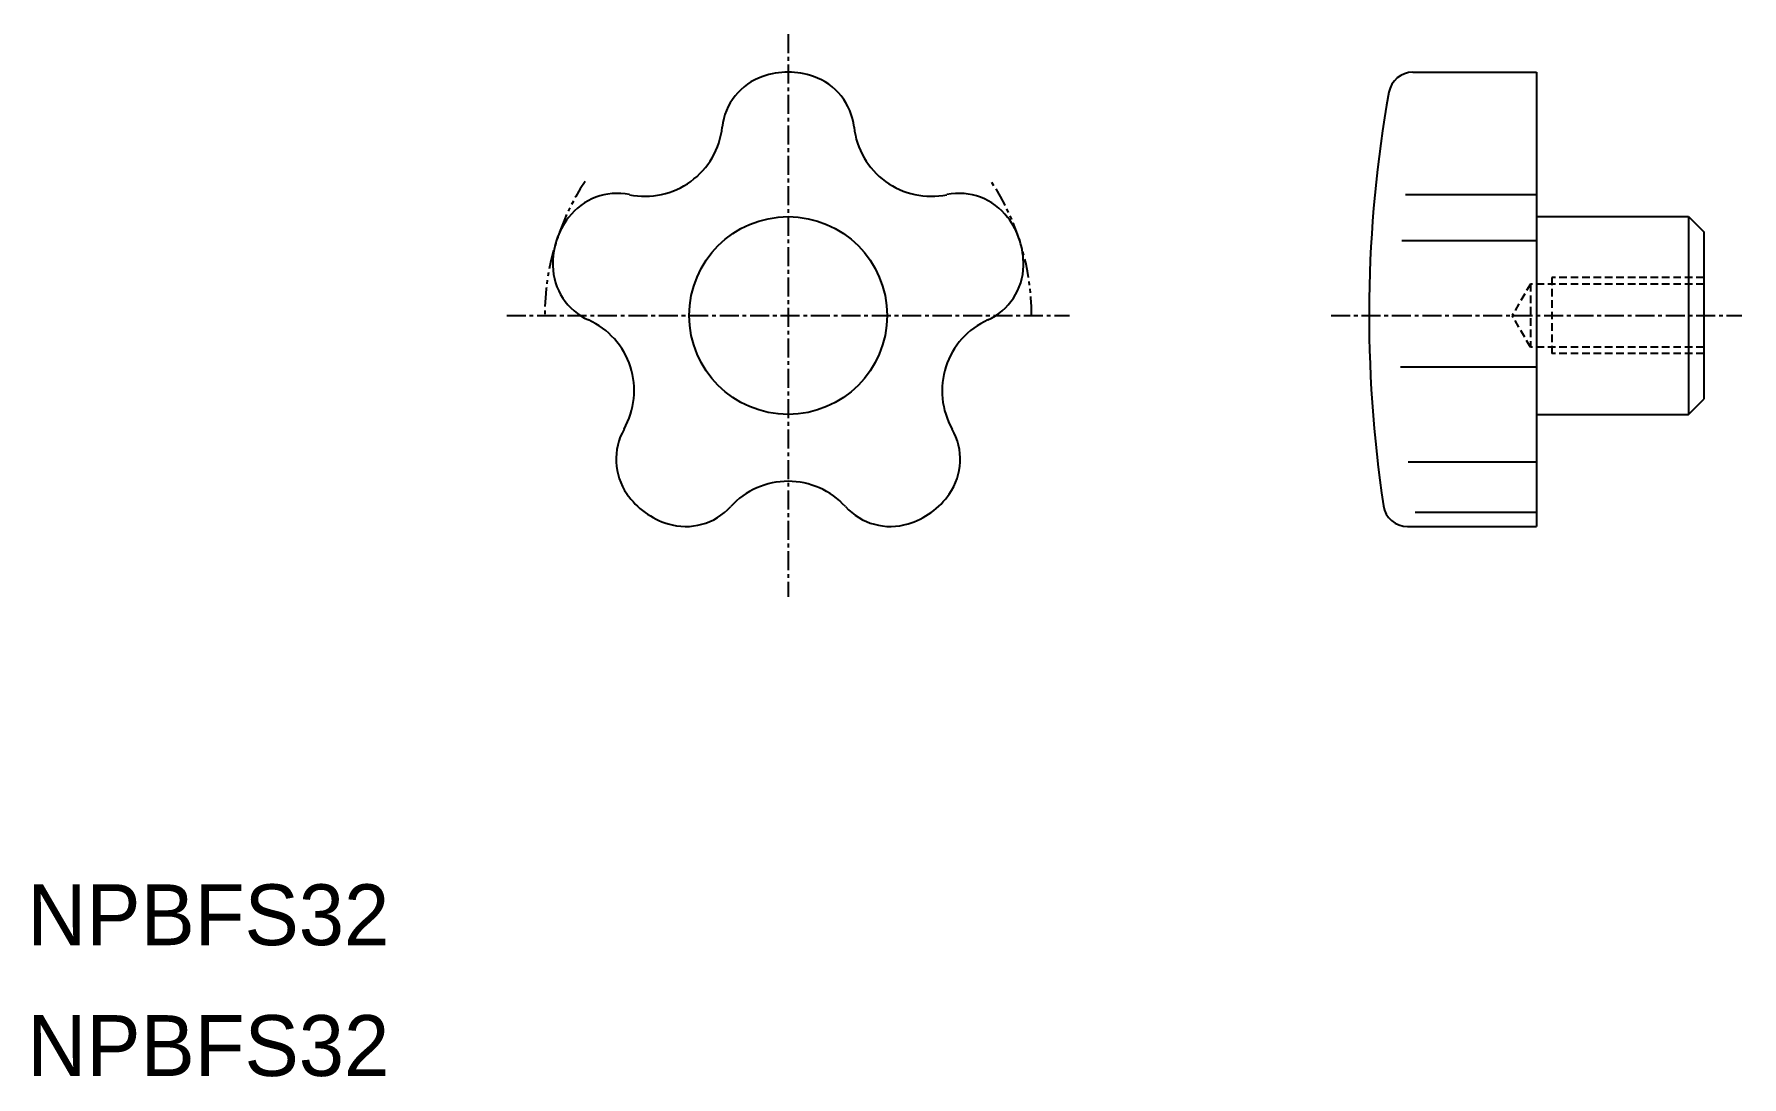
# Model space of a CAD drawing. Extents: x 0 to 113, y 0 to 68.
import ezdxf

# ---------------------------------------------------------------- set-up
doc = ezdxf.new("R2010")
doc.units = 0
for name, pattern in [('CENTER', [2, 1.25, -0.25, 0.25, -0.25]), ('DASHED', [0.75, 0.5, -0.25]), ('PHANTOM', [2.5, 1.25, -0.25, 0.25, -0.25, 0.25, -0.25])]:
    doc.linetypes.add(name, pattern=pattern)
doc.layers.get('0').update_dxf_attribs({"linetype": 'CONTINUOUS'})
doc.layers.add('CENTER', color=1, linetype='CENTER')

msp = doc.modelspace()

# ---------------------------------------------------------------- linework, layer by layer
at = {"color": 7, "linetype": 'CONTINUOUS'}
for p, q in [((91.07, 66), (99.19, 66)), ((99.19, 66), (99.19, 36.13)), ((90.58, 57.95), (99.19, 57.95)), ((99.19, 56.5), (109.19, 56.5)), ((109.19, 56.5), (109.19, 43.5)), ((109.19, 56.5), (110.19, 55.5)), ((110.19, 55.5), (110.19, 44.5)), ((90.34, 54.94), (99.19, 54.94)), ((90.26, 46.63), (99.19, 46.63)), ((109.19, 43.5), (110.19, 44.5)), ((99.19, 43.5), (109.19, 43.5)), ((90.76, 40.37), (99.19, 40.37)), ((91.22, 37.06), (99.19, 37.06)), ((90.71, 36.13), (99.19, 36.13))]:
    msp.add_line(p, q, dxfattribs=at)
at = {"color": 3, "linetype": 'DASHED'}
for p, q in [((98.79, 52.07), (97.6, 50)), ((98.79, 52.07), (98.79, 47.93)), ((110.19, 52.07), (98.79, 52.07)), ((110.19, 52.5), (100.19, 52.5)), ((100.19, 52.5), (100.19, 47.5)), ((98.79, 47.93), (97.6, 50)), ((110.19, 47.93), (98.79, 47.93)), ((110.19, 47.5), (100.19, 47.5))]:
    msp.add_line(p, q, dxfattribs=at)
at = {"color": 7, "linetype": 'CONTINUOUS'}
msp.add_circle((50, 50), 6.5, dxfattribs=at)
for centre, radius, start, end in [((49.64, 61.94), 4, 109.1156, 173.6598), ((50, 60.9), 5.1, 70.8844, 109.1156), ((50.36, 61.94), 4, 6.3402, 70.8844), ((91.07, 64.4), 1.6, 90, 169.8859), ((171.79, 50), 83.6, 169.8859, 188.6063), ((40.6, 62.94), 5.1, 258.3402, 353.6598), ((59.4, 62.94), 5.1, 186.3402, 281.6598), ((38.76, 54.03), 4, 78.3402, 142.8844), ((61.24, 54.03), 4, 37.1156, 101.6598), ((39.63, 53.37), 5.1, 142.8844, 181.1156), ((60.37, 53.37), 5.1, 358.8844, 37.1156), ((38.53, 53.35), 4, 181.1156, 245.6598), ((61.47, 53.35), 4, 294.3402, 358.8844), ((34.78, 45.06), 5.1, 330.3402, 65.6598), ((65.22, 45.06), 5.1, 114.3402, 209.6598), ((42.69, 40.55), 4, 150.3402, 214.8844), ((57.31, 40.55), 4, 325.1156, 29.6598), ((43.59, 41.18), 5.1, 214.8844, 253.1156), ((50, 34), 5.1, 42.3402, 137.6598), ((56.41, 41.18), 5.1, 286.8844, 325.1156), ((43.27, 40.13), 4, 253.1156, 317.6598), ((56.73, 40.13), 4, 222.3402, 286.8844), ((90.71, 37.73), 1.6, 188.6063, 270)]:
    msp.add_arc(centre, radius, start, end, dxfattribs=at)
at = {"color": 3, "linetype": 'PHANTOM'}
for start, end in [(146.5545, 180), (0, 33.4455)]:
    msp.add_arc((50, 50), 16, start, end, dxfattribs=at)
at = {"layer": 'CENTER', "color": 1, "linetype": 'CENTER'}
for p, q in [((50, 68.5), (50, 31.5)), ((31.5, 50), (68.5, 50)), ((85.69, 50), (112.69, 50))]:
    msp.add_line(p, q, dxfattribs=at)

# ---------------------------------------------------------------- texts
at = {"color": 7, "linetype": 'CONTINUOUS'}
for p in [(0, 8.6), (0, 0)]:
    msp.add_text('NPBFS32', height=4, dxfattribs=at).set_placement(p)

doc.saveas('drawing.dxf')
